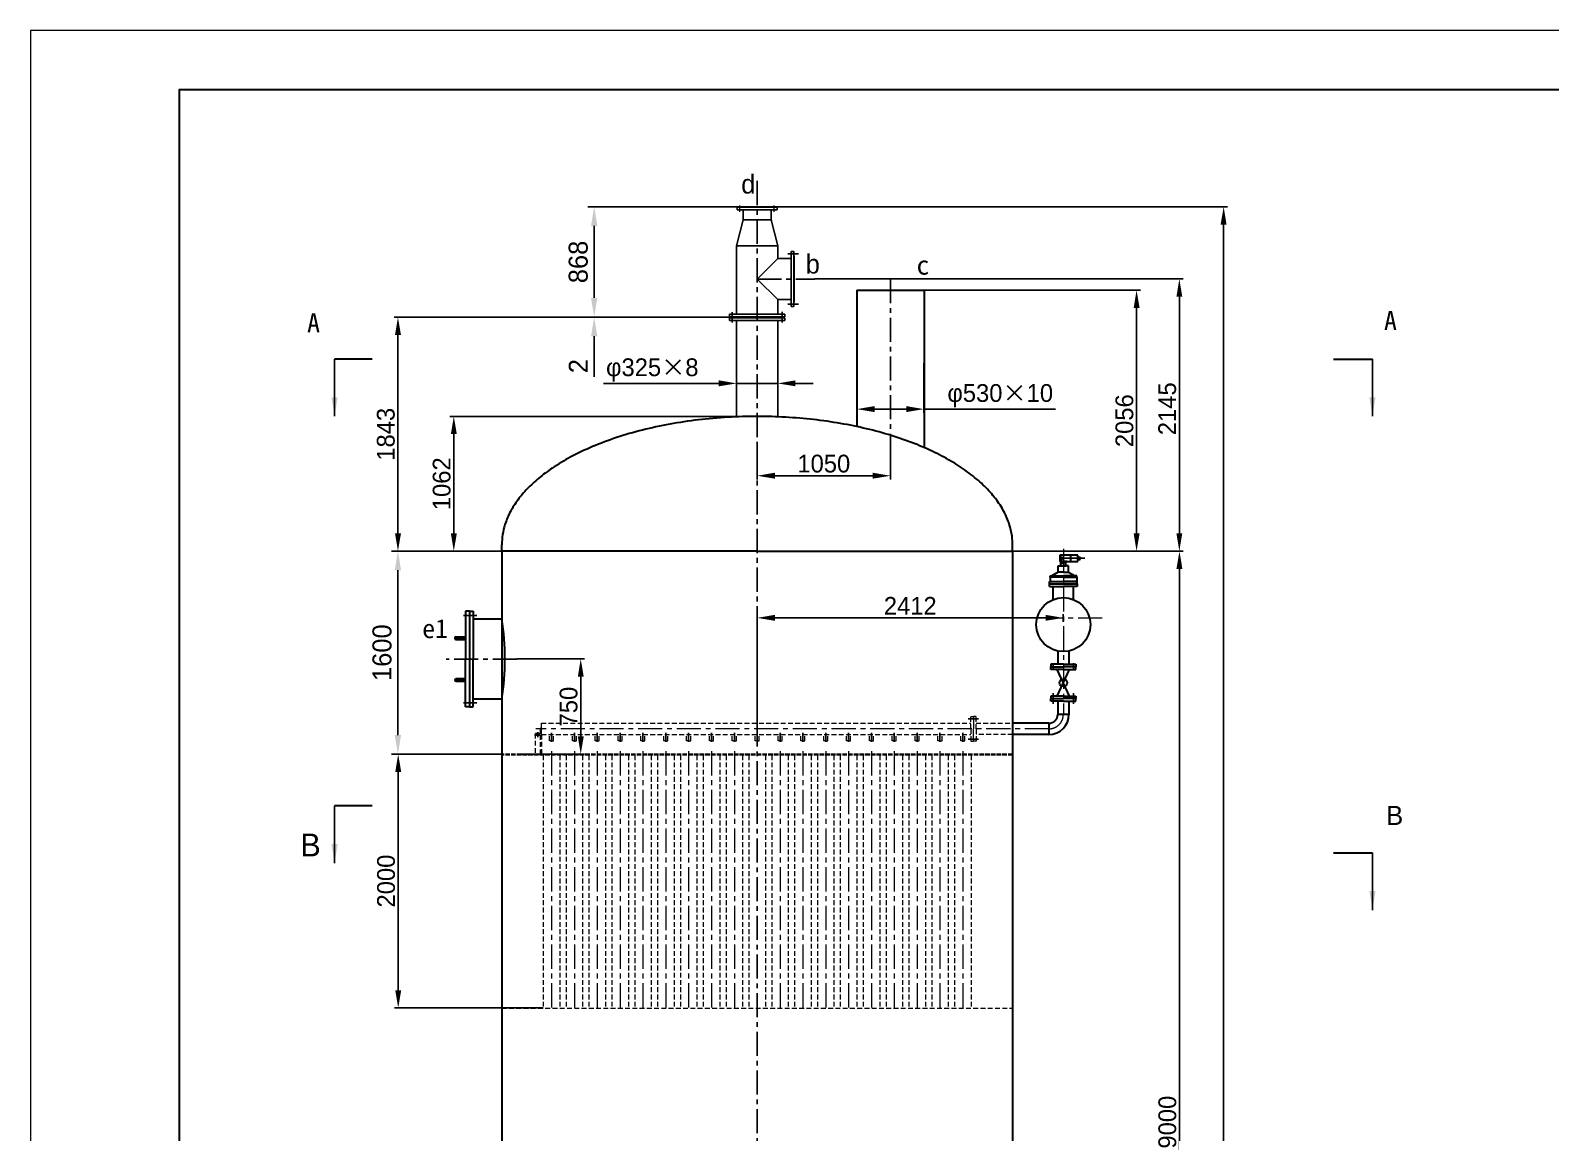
# Model space of a CAD drawing. Header units: millimetres. Extents: x 48549 to 244689, y 99496 to 172785.
# Drawn here: x 216813 to 228789, y 139655 to 148341 of the extents above; entities that cross this region are included whole.
import ezdxf

# ---------------------------------------------------------------- set-up
doc = ezdxf.new("R2010")
doc.units = ezdxf.units.MM
doc.header["$LTSCALE"] = 3
for name, pattern in [('ACAD_ISO02W100', [15, 12, -3]), ('CENTER', [50.8, 31.75, -6.35, 6.35, -6.35]), ('CENTERX2', [101.6, 63.5, -12.7, 12.7, -12.7]), ('DASHED', [19.05, 12.7, -6.35])]:
    doc.linetypes.add(name, pattern=pattern)
doc.layers.add('3中心线层', color=1, linetype='CENTER', plot=False)
doc.layers.add('Layer1', color=1, linetype='CENTERX2')
for name, color, linetype, lineweight in [('Layer2', 6, 'Continuous', 9), ('Layer3', 6, 'Continuous', 18), ('Layer4', 4, 'DASHED', 5), ('中心线', 1, 'CENTERX2', 18), ('图层1', 7, 'Continuous', 30), ('图层2', 1, 'CENTERX2', 15), ('图层3', 6, 'Continuous', 9), ('图层4', 4, 'ACAD_ISO02W100', 9), ('图框_内框线', 5, 'Continuous', 30), ('图框_外框线', 7, 'Continuous', 9)]:
    doc.layers.add(name, color=color, linetype=linetype, lineweight=lineweight)
doc.styles.add('仿宋体', font='ttxt1.shx', dxfattribs={"bigfont": 'hzfs.shx'})
doc.dimstyles.new('ISO-25', dxfattribs={"dimtxt": 150, "dimasz": 150, "dimexe": 50, "dimexo": 0, "dimgap": 50, "dimtad": 1, "dimdec": 1, "dimdsep": 46, "dimtxsty": '仿宋体', "dimcen": 2.5, "dimazin": 0, "dimtfac": 1, "dimtdec": 1, "dimtmove": 0, "dimatfit": 3, "dimfxl": 1, "dimarcsym": 0})

# ---------------------------------------------------------------- blocks, each defined once
blk = doc.blocks.new('*D112')
at = {"layer": 'Defpoints', "color": 0, "ltscale": 3}
for p in [(222553, 146950), (222538, 130960), (226213, 130960)]:
    blk.add_point(p, dxfattribs=at)
at = {"layer": '图层3', "color": 0, "lineweight": -2, "ltscale": 3}
for p, q in [((222553, 146950), (226243, 146950)), ((226213, 146810), (226213, 131100)), ((222538, 130960), (226243, 130960))]:
    blk.add_line(p, q, dxfattribs=at)
at = {"layer": '图层3', "color": 0, "ltscale": 3}
for points in [[(226189, 146810), (226236, 146810), (226213, 146950)], [(226189, 131100), (226236, 131100), (226213, 130960)]]:
    blk.add_solid(points, dxfattribs=at)
at = {"layer": '图层3', "color": 0, "ltscale": 3, "insert": (226118, 138955), "char_height": 140, "attachment_point": 5, "rotation": 90, "style": '仿宋体'}
blk.add_mtext('15990', dxfattribs=at)
blk = doc.blocks.new('*D113')
at = {"layer": 'Defpoints', "color": 0, "ltscale": 3}
for p in [(222990, 146382), (225864, 146382), (224552, 144237)]:
    blk.add_point(p, dxfattribs=at)
at = {"layer": '图层3', "color": 0, "lineweight": -2, "ltscale": 3}
for p, q in [((222990, 146382), (225894, 146382)), ((225864, 144377), (225864, 146242)), ((224552, 144237), (225894, 144237))]:
    blk.add_line(p, q, dxfattribs=at)
at = {"layer": '图层3', "color": 0, "ltscale": 3}
for points in [[(225841, 146242), (225887, 146242), (225864, 146382)], [(225841, 144377), (225887, 144377), (225864, 144237)]]:
    blk.add_solid(points, dxfattribs=at)
at = {"layer": '图层3', "color": 0, "ltscale": 3, "insert": (225769, 145359), "char_height": 140, "attachment_point": 5, "rotation": 90, "style": '仿宋体'}
blk.add_mtext('2145', dxfattribs=at)
blk = doc.blocks.new('*D116')
at = {"layer": 'Defpoints', "color": 0, "ltscale": 3}
for p in [(223323, 145719), (223852, 145719), (223852, 145356)]:
    blk.add_point(p, dxfattribs=at)
at = {"layer": '图层3', "color": 0, "lineweight": -2, "ltscale": 3}
for p, q in [((223323, 145719), (223323, 145326)), ((223852, 145719), (223852, 145326)), ((223463, 145356), (223712, 145356)), ((223852, 145356), (224889, 145356))]:
    blk.add_line(p, q, dxfattribs=at)
at = {"layer": '图层3', "color": 0, "ltscale": 3}
for points in [[(223463, 145380), (223463, 145333), (223323, 145356)], [(223712, 145380), (223712, 145333), (223852, 145356)]]:
    blk.add_solid(points, dxfattribs=at)
at = {"layer": '图层3', "color": 0, "ltscale": 3, "insert": (224453, 145462), "char_height": 140, "attachment_point": 5, "style": '仿宋体'}
blk.add_mtext('φ530{\\fSimSun|b0|i0|c134|p2;×}10', dxfattribs=at)
blk = doc.blocks.new('*D180')
at = {"layer": 'Defpoints', "color": 0, "ltscale": 3}
for p in [(219710, 142637), (220526, 142637), (220853, 140637)]:
    blk.add_point(p, dxfattribs=at)
at = {"layer": '图层3', "color": 0, "lineweight": -2, "ltscale": 3}
for p, q in [((220526, 142637), (219680, 142637)), ((219710, 140777), (219710, 142497)), ((220853, 140637), (219680, 140637))]:
    blk.add_line(p, q, dxfattribs=at)
at = {"layer": '图层3', "color": 0, "ltscale": 3}
for points in [[(219687, 142497), (219734, 142497), (219710, 142637)], [(219687, 140777), (219734, 140777), (219710, 140637)]]:
    blk.add_solid(points, dxfattribs=at)
at = {"layer": '图层3', "color": 0, "ltscale": 3, "insert": (219615, 141637), "char_height": 140, "attachment_point": 5, "rotation": 90, "style": '仿宋体'}
blk.add_mtext('2000', dxfattribs=at)
blk = doc.blocks.new('*D181')
at = {"layer": 'Defpoints', "color": 0, "ltscale": 3}
for p in [(222538, 145064), (223588, 145064), (222538, 144831)]:
    blk.add_point(p, dxfattribs=at)
at = {"layer": '图层3', "color": 0, "lineweight": -2, "ltscale": 3}
for p, q in [((222538, 145064), (222538, 144801)), ((223588, 145064), (223588, 144801)), ((223448, 144831), (222678, 144831))]:
    blk.add_line(p, q, dxfattribs=at)
at = {"layer": '图层3', "color": 0, "ltscale": 3}
for points in [[(222678, 144855), (222678, 144808), (222538, 144831)], [(223448, 144855), (223448, 144808), (223588, 144831)]]:
    blk.add_solid(points, dxfattribs=at)
at = {"layer": '图层3', "color": 0, "ltscale": 3, "insert": (223063, 144926), "char_height": 140, "attachment_point": 5, "style": '仿宋体'}
blk.add_mtext('1050', dxfattribs=at)
blk = doc.blocks.new('*D125')
at = {"layer": 'Defpoints', "color": 0, "ltscale": 3}
for p in [(220645, 143387), (220645, 142637), (221148, 142637)]:
    blk.add_point(p, dxfattribs=at)
at = {"layer": '图层3', "color": 0, "lineweight": -2, "ltscale": 3}
for p, q in [((220645, 143387), (221178, 143387)), ((221148, 143247), (221148, 142777)), ((220645, 142637), (221178, 142637))]:
    blk.add_line(p, q, dxfattribs=at)
at = {"layer": '图层3', "color": 0, "ltscale": 3}
for points in [[(221125, 143247), (221172, 143247), (221148, 143387)], [(221125, 142777), (221172, 142777), (221148, 142637)]]:
    blk.add_solid(points, dxfattribs=at)
at = {"layer": '图层3', "color": 0, "ltscale": 3, "insert": (221053, 143012), "char_height": 140, "attachment_point": 5, "rotation": 90, "style": '仿宋体'}
blk.add_mtext('750', dxfattribs=at)
blk = doc.blocks.new('*D126')
at = {"layer": 'Defpoints', "color": 0, "ltscale": 3}
for p in [(225865, 144237), (224552, 135237), (225865, 135237)]:
    blk.add_point(p, dxfattribs=at)
at = {"layer": '图层3', "color": 0, "lineweight": -2, "ltscale": 3}
for p, q in [((225865, 144237), (225835, 144237)), ((225865, 144097), (225865, 135377)), ((224552, 135237), (225895, 135237))]:
    blk.add_line(p, q, dxfattribs=at)
at = {"layer": '图层3', "color": 0, "ltscale": 3}
for points in [[(225841, 144097), (225888, 144097), (225865, 144237)], [(225841, 135377), (225888, 135377), (225865, 135237)]]:
    blk.add_solid(points, dxfattribs=at)
at = {"layer": '图层3', "color": 0, "ltscale": 3, "insert": (225770, 139737), "char_height": 140, "attachment_point": 5, "rotation": 90, "style": '仿宋体'}
blk.add_mtext('9000', dxfattribs=at)
blk = doc.blocks.new('*D188')
at = {"layer": 'Defpoints', "color": 0, "ltscale": 3}
for p in [(224950, 143711), (224950, 143681), (222538, 142880)]:
    blk.add_point(p, dxfattribs=at)
at = {"layer": '图层3', "color": 0, "lineweight": -2, "ltscale": 3}
for p, q in [((222538, 142880), (222538, 143741)), ((224950, 143681), (224950, 143741)), ((222678, 143711), (224810, 143711))]:
    blk.add_line(p, q, dxfattribs=at)
at = {"layer": '图层3', "color": 0, "ltscale": 3}
for points in [[(222678, 143735), (222678, 143688), (222538, 143711)], [(224810, 143735), (224810, 143688), (224950, 143711)]]:
    blk.add_solid(points, dxfattribs=at)
at = {"layer": '图层3', "color": 0, "ltscale": 3, "insert": (223744, 143806), "char_height": 140, "attachment_point": 5, "style": '仿宋体'}
blk.add_mtext('2412', dxfattribs=at)
blk = doc.blocks.new('*D127')
at = {"layer": 'Defpoints', "color": 0, "ltscale": 3}
for p in [(223588, 146293), (224552, 144237), (225527, 144237)]:
    blk.add_point(p, dxfattribs=at)
at = {"layer": '图层3', "color": 0, "lineweight": -2, "ltscale": 3}
for p, q in [((223588, 146293), (225557, 146293)), ((225527, 146153), (225527, 144377)), ((224552, 144237), (225557, 144237))]:
    blk.add_line(p, q, dxfattribs=at)
at = {"layer": '图层3', "color": 0, "ltscale": 3}
for points in [[(225504, 146153), (225551, 146153), (225527, 146293)], [(225504, 144377), (225551, 144377), (225527, 144237)]]:
    blk.add_solid(points, dxfattribs=at)
at = {"layer": '图层3', "color": 0, "ltscale": 3, "insert": (225432, 145265), "char_height": 140, "attachment_point": 5, "rotation": 90, "style": '仿宋体'}
blk.add_mtext('2056', dxfattribs=at)
blk = doc.blocks.new('*D190')
at = {"layer": 'Defpoints', "color": 0, "ltscale": 3}
for p in [(219708, 146080), (222538, 146080), (222538, 144237)]:
    blk.add_point(p, dxfattribs=at)
at = {"layer": '图层3', "color": 0, "lineweight": -2, "ltscale": 3}
for p, q in [((222538, 146080), (219678, 146080)), ((219708, 144377), (219708, 145940)), ((222538, 144237), (219678, 144237))]:
    blk.add_line(p, q, dxfattribs=at)
at = {"layer": '图层3', "color": 0, "ltscale": 3}
for points in [[(219685, 145940), (219732, 145940), (219708, 146080)], [(219685, 144377), (219732, 144377), (219708, 144237)]]:
    blk.add_solid(points, dxfattribs=at)
at = {"layer": '图层3', "color": 0, "ltscale": 3, "insert": (219613, 145158), "char_height": 140, "attachment_point": 5, "rotation": 90, "style": '仿宋体'}
blk.add_mtext('1843', dxfattribs=at)
blk = doc.blocks.new('*D128')
at = {"layer": 'Defpoints', "color": 0, "ltscale": 3}
for p in [(222538, 145299), (220148, 144237), (220524, 144237)]:
    blk.add_point(p, dxfattribs=at)
at = {"layer": '图层3', "color": 0, "lineweight": -2, "ltscale": 3}
for p, q in [((222538, 145299), (220118, 145299)), ((220148, 145159), (220148, 144377)), ((220524, 144237), (220118, 144237))]:
    blk.add_line(p, q, dxfattribs=at)
at = {"layer": '图层3', "color": 0, "ltscale": 3}
for points in [[(220125, 145159), (220172, 145159), (220148, 145299)], [(220125, 144377), (220172, 144377), (220148, 144237)]]:
    blk.add_solid(points, dxfattribs=at)
at = {"layer": '图层3', "color": 0, "ltscale": 3, "insert": (220053, 144768), "char_height": 140, "attachment_point": 5, "rotation": 90, "style": '仿宋体'}
blk.add_mtext('1062', dxfattribs=at)
blk = doc.blocks.new('*D206')
at = {"layer": 'Defpoints', "color": 0, "ltscale": 3}
for p in [(221254, 146950), (222538, 146950), (222538, 146082)]:
    blk.add_point(p, dxfattribs=at)
at = {"layer": '图层3', "color": 0, "lineweight": -2, "ltscale": 3}
for p, q in [((222538, 146950), (221204, 146950)), ((221254, 146232), (221254, 146800)), ((222538, 146082), (221204, 146082))]:
    blk.add_line(p, q, dxfattribs=at)
at = {"layer": '图层3', "color": 0, "ltscale": 3}
for points in [[(221229, 146800), (221279, 146800), (221254, 146950)], [(221229, 146232), (221279, 146232), (221254, 146082)]]:
    blk.add_solid(points, dxfattribs=at)
at = {"layer": '图层3', "color": 0, "ltscale": 3, "insert": (221129, 146516), "char_height": 150, "attachment_point": 5, "rotation": 90, "style": '仿宋体'}
blk.add_mtext('868', dxfattribs=at)
blk = doc.blocks.new('*D207')
at = {"layer": 'Defpoints', "color": 0, "ltscale": 3}
for p in [(219708, 144237), (220526, 144237), (220526, 142637)]:
    blk.add_point(p, dxfattribs=at)
at = {"layer": '图层3', "color": 0, "lineweight": -2, "ltscale": 3}
for p, q in [((220526, 144237), (219658, 144237)), ((219708, 142787), (219708, 144087)), ((220526, 142637), (219658, 142637))]:
    blk.add_line(p, q, dxfattribs=at)
at = {"layer": '图层3', "color": 0, "ltscale": 3}
for points in [[(219683, 144087), (219733, 144087), (219708, 144237)], [(219683, 142787), (219733, 142787), (219708, 142637)]]:
    blk.add_solid(points, dxfattribs=at)
at = {"layer": '图层3', "color": 0, "ltscale": 3, "insert": (219583, 143437), "char_height": 150, "attachment_point": 5, "rotation": 90, "style": '仿宋体'}
blk.add_mtext('1600', dxfattribs=at)
blk = doc.blocks.new('*D142')
at = {"layer": 'Defpoints', "color": 0, "ltscale": 3}
for p in [(221254, 146082), (221254, 146080), (221828, 146080)]:
    blk.add_point(p, dxfattribs=at)
at = {"layer": '图层3', "color": 0, "lineweight": -2, "ltscale": 3}
for p, q in [((221254, 146232), (221254, 146382)), ((221254, 146082), (221204, 146082)), ((221828, 146080), (221204, 146080)), ((221254, 146082), (221254, 146080)), ((221254, 145930), (221254, 145611))]:
    blk.add_line(p, q, dxfattribs=at)
at = {"layer": '图层3', "color": 0, "ltscale": 3}
for points in [[(221229, 146232), (221279, 146232), (221254, 146082)], [(221229, 145930), (221279, 145930), (221254, 146080)]]:
    blk.add_solid(points, dxfattribs=at)
at = {"layer": '图层3', "color": 0, "ltscale": 3, "insert": (221129, 145695), "char_height": 150, "attachment_point": 5, "rotation": 90, "style": '仿宋体'}
blk.add_mtext('2', dxfattribs=at)
blk = doc.blocks.new('*D143')
at = {"layer": 'Defpoints', "color": 0, "ltscale": 3}
for p in [(222376, 145942), (222700, 145942), (222700, 145559)]:
    blk.add_point(p, dxfattribs=at)
at = {"layer": '图层3', "color": 0, "lineweight": -2, "ltscale": 3}
for p, q in [((222376, 145942), (222376, 145529)), ((222700, 145942), (222700, 145529)), ((222236, 145559), (221327, 145559)), ((222700, 145559), (222376, 145559)), ((222840, 145559), (222980, 145559))]:
    blk.add_line(p, q, dxfattribs=at)
at = {"layer": '图层3', "color": 0, "ltscale": 3}
for points in [[(222236, 145583), (222236, 145536), (222376, 145559)], [(222840, 145583), (222840, 145536), (222700, 145559)]]:
    blk.add_solid(points, dxfattribs=at)
at = {"layer": '图层3', "color": 0, "ltscale": 3, "insert": (221712, 145665), "char_height": 140, "attachment_point": 5, "style": '仿宋体'}
blk.add_mtext('φ325{\\fSimSun|b0|i0|c134|p2;×}8', dxfattribs=at)

msp = doc.modelspace()

# ---------------------------------------------------------------- linework, layer by layer
for p, q in [((222410.669, 146949.526), (222665.669, 146949.526)), ((222410.669, 146946.626), (222410.669, 146949.526)), ((222665.669, 146946.626), (222665.669, 146949.526)), ((222375.669, 146644.054), (222428.669, 146847.054)), ((222380.669, 146927.626), (222380.669, 146946.626)), ((222410.669, 146946.626), (222380.669, 146946.626)), ((222380.669, 146927.626), (222695.669, 146927.626)), ((222695.669, 146946.626), (222410.669, 146946.626)), ((222428.669, 146927.626), (222428.669, 146847.054)), ((222428.669, 146847.054), (222647.669, 146847.054)), ((222647.669, 146927.626), (222647.669, 146847.054)), ((222700.669, 146644.054), (222647.669, 146847.054)), ((222695.669, 146927.626), (222695.669, 146946.626)), ((222375.669, 146644.054), (222375.669, 146105.546)), ((222700.669, 146644.054), (222375.669, 146644.054)), ((222700.669, 146544.054), (222700.669, 146644.054)), ((222805.573, 146599.054), (222826.573, 146599.054)), ((222805.573, 146599.054), (222805.573, 146381.554)), ((222826.573, 146599.054), (222826.573, 146381.554)), ((222538.169, 146381.554), (222700.669, 146544.054)), ((222700.669, 146544.054), (222805.573, 146544.054)), ((222826.573, 146564.054), (222829.573, 146564.054)), ((222829.573, 146564.054), (222829.573, 146381.554)), ((222538.169, 146381.554), (222700.669, 146219.054)), ((222805.573, 146164.054), (222805.573, 146381.554)), ((222826.573, 146164.054), (222826.573, 146381.554)), ((222829.573, 146199.054), (222829.573, 146381.554)), ((222375.669, 146105.546), (222375.669, 146129.546)), ((222700.669, 146219.054), (222805.573, 146219.054)), ((222700.669, 146219.054), (222700.669, 146105.546)), ((222700.669, 146105.546), (222700.669, 146129.546)), ((222805.573, 146164.054), (222826.573, 146164.054)), ((222826.573, 146199.054), (222829.573, 146199.054)), ((222320.669, 146105.546), (222320.669, 146084.546)), ((222320.669, 146105.546), (222538.169, 146105.546)), ((222320.669, 146084.546), (222538.169, 146084.546)), ((222320.669, 146055.546), (222320.669, 146076.546)), ((222320.669, 146076.546), (222538.169, 146076.546)), ((222320.669, 146055.546), (222538.169, 146055.546)), ((222355.669, 146084.546), (222355.669, 146081.546)), ((222355.669, 146079.546), (222355.669, 146081.546)), ((222355.669, 146081.546), (222720.669, 146081.546)), ((222355.669, 146076.546), (222355.669, 146079.546)), ((222355.669, 146079.546), (222538.169, 146079.546)), ((222375.669, 145295.235), (222375.669, 146055.546)), ((222755.669, 146105.546), (222538.169, 146105.546)), ((222755.669, 146084.546), (222538.169, 146084.546)), ((222720.669, 146079.546), (222538.169, 146079.546)), ((222755.669, 146076.546), (222538.169, 146076.546)), ((222755.669, 146055.546), (222538.169, 146055.546)), ((222700.669, 145295.235), (222700.669, 146055.546)), ((222720.669, 146084.546), (222720.669, 146081.546)), ((222720.669, 146081.546), (222720.669, 146079.546)), ((222720.669, 146076.546), (222720.669, 146079.546)), ((222755.669, 146105.546), (222755.669, 146084.546)), ((222755.669, 146055.546), (222755.669, 146076.546))]:
    msp.add_line(p, q)
at = {"layer": '3中心线层'}
for p, q in [((222779.93, 146579.054), (222863.03, 146579.054)), ((222340.669, 146037.796), (222340.669, 146120.896)), ((222735.669, 146037.796), (222735.669, 146121.825)), ((222779.93, 146184.054), (222863.959, 146184.054))]:
    msp.add_line(p, q, dxfattribs=at)
at = {"layer": 'Layer1'}
for p, q in [((222538.169, 147155.001), (222538.169, 130941.878)), ((222538.169, 146381.554), (222990.272, 146381.554)), ((223588.194, 146381.554), (223588.194, 145064.226)), ((225120.566, 144181.27), (224903.885, 144181.27)), ((220223.259, 143731.009), (220330.198, 143731.009)), ((220241.763, 143550.878), (220156.423, 143550.878)), ((220241.763, 143550.878), (220166.763, 143550.878)), ((220645.251, 143386.531), (220088.211, 143386.531)), ((224870.17, 143354.413), (224870.17, 143299.211)), ((225030.17, 143354.413), (225030.17, 143299.212)), ((220241.763, 143222.185), (220156.423, 143222.185)), ((220241.763, 143222.185), (220166.763, 143222.185)), ((224870.17, 143117.856), (224870.17, 143034.33)), ((225030.17, 143117.857), (225030.17, 143034.331)), ((220223.259, 143042.054), (220330.198, 143042.054)), ((224282.291, 142915.906), (224199.925, 142915.906)), ((220809.2, 142809.591), (220809.2, 142771.94)), ((220918.169, 142803.888), (220918.169, 142733.771)), ((221098.169, 142803.888), (221098.169, 142733.771)), ((221278.169, 142803.888), (221278.169, 142733.771)), ((221458.169, 142803.888), (221458.169, 142733.771)), ((221638.169, 142803.888), (221638.169, 142733.771)), ((221818.169, 142803.888), (221818.169, 142733.771)), ((221998.169, 142803.888), (221998.169, 142733.771)), ((222178.169, 142803.888), (222178.169, 142733.771)), ((222358.169, 142803.888), (222358.169, 142733.771)), ((222538.169, 142803.888), (222538.169, 142733.771)), ((222718.169, 142803.888), (222718.169, 142733.771)), ((222898.169, 142803.888), (222898.169, 142733.771)), ((223078.169, 142803.888), (223078.169, 142733.771)), ((223258.169, 142803.888), (223258.169, 142733.771)), ((223438.169, 142803.888), (223438.169, 142733.771)), ((223618.169, 142803.888), (223618.169, 142733.771)), ((223798.169, 142803.888), (223798.169, 142733.771)), ((223978.169, 142803.888), (223978.169, 142733.771)), ((224158.169, 142803.888), (224158.169, 142733.771)), ((224282.291, 142755.906), (224199.925, 142755.906))]:
    msp.add_line(p, q, dxfattribs=at)
at = {"layer": 'Layer2'}
for p in [(224242.169, 142933.406), (224242.169, 142933.406), (224242.169, 142738.406), (224242.169, 142738.406)]:
    msp.add_line(p, (224242.169, 142835.906), dxfattribs=at)
at = {"layer": 'Layer4'}
for p, q in [((220838.169, 142880.406), (224222.169, 142880.406)), ((220838.169, 142791.406), (220838.169, 142880.406)), ((224222.169, 142835.906), (224222.169, 142933.406)), ((224222.169, 142933.406), (224242.169, 142933.406)), ((224242.169, 142933.406), (224242.169, 142835.906)), ((224242.169, 142933.406), (224242.169, 142835.906)), ((224262.169, 142933.406), (224242.169, 142933.406)), ((224262.169, 142835.906), (224262.169, 142933.406)), ((224262.169, 142881.033), (224552.169, 142881.033)), ((220830.232, 142799.343), (220788.169, 142799.343)), ((220788.169, 142799.343), (220788.169, 142791.406)), ((220788.169, 142799.343), (220788.169, 142636.531)), ((220788.169, 142791.406), (220838.169, 142791.406)), ((220788.169, 142783.47), (220788.169, 142791.406)), ((220830.232, 142783.47), (220788.169, 142783.47)), ((220838.169, 142841.406), (220830.232, 142841.406)), ((220830.232, 142841.406), (220830.232, 142799.343)), ((220830.232, 142636.531), (220830.232, 142833.47)), ((220838.169, 142811.427), (220838.169, 142856.427)), ((220838.169, 142791.406), (224222.169, 142791.406)), ((220838.169, 142791.406), (220838.169, 142636.531)), ((220902.169, 142741.406), (220902.169, 142791.406)), ((220934.169, 142741.406), (220934.169, 142791.406)), ((221082.169, 142741.406), (221082.169, 142791.406)), ((221114.169, 142741.406), (221114.169, 142791.406)), ((221262.169, 142741.406), (221262.169, 142791.406)), ((221294.169, 142741.406), (221294.169, 142791.406)), ((221442.169, 142741.406), (221442.169, 142791.406)), ((221474.169, 142741.406), (221474.169, 142791.406)), ((221622.169, 142741.406), (221622.169, 142791.406)), ((221654.169, 142741.406), (221654.169, 142791.406)), ((221802.169, 142741.406), (221802.169, 142791.406)), ((221834.169, 142741.406), (221834.169, 142791.406)), ((221982.169, 142741.406), (221982.169, 142791.406)), ((222014.169, 142741.406), (222014.169, 142791.406)), ((222162.169, 142741.406), (222162.169, 142791.406)), ((222194.169, 142741.406), (222194.169, 142791.406)), ((222342.169, 142741.406), (222342.169, 142791.406)), ((222374.169, 142741.406), (222374.169, 142791.406)), ((222522.169, 142741.406), (222522.169, 142791.406)), ((222554.169, 142741.406), (222554.169, 142791.406)), ((222702.169, 142741.406), (222702.169, 142791.406)), ((222734.169, 142741.406), (222734.169, 142791.406)), ((222882.169, 142741.406), (222882.169, 142791.406)), ((222914.169, 142741.406), (222914.169, 142791.406)), ((223062.169, 142741.406), (223062.169, 142791.406)), ((223094.169, 142741.406), (223094.169, 142791.406)), ((223242.169, 142741.406), (223242.169, 142791.406)), ((223274.169, 142741.406), (223274.169, 142791.406)), ((223422.169, 142741.406), (223422.169, 142791.406)), ((223454.169, 142741.406), (223454.169, 142791.406)), ((223602.169, 142741.406), (223602.169, 142791.406)), ((223634.169, 142741.406), (223634.169, 142791.406)), ((223782.169, 142741.406), (223782.169, 142791.406)), ((223814.169, 142741.406), (223814.169, 142791.406)), ((223962.169, 142741.406), (223962.169, 142791.406)), ((223994.169, 142741.406), (223994.169, 142791.406)), ((224142.169, 142741.406), (224142.169, 142791.406)), ((224174.169, 142741.406), (224174.169, 142791.406)), ((224222.169, 142835.906), (224222.169, 142738.406)), ((224242.169, 142738.406), (224242.169, 142835.906)), ((224242.169, 142738.406), (224242.169, 142835.906)), ((224262.169, 142835.906), (224262.169, 142738.406)), ((224552.169, 142792.031), (224262.169, 142792.031)), ((220918.169, 142741.406), (220902.169, 142741.406)), ((220918.169, 142741.406), (220934.169, 142741.406)), ((221098.169, 142741.406), (221082.169, 142741.406)), ((221098.169, 142741.406), (221114.169, 142741.406)), ((221278.169, 142741.406), (221262.169, 142741.406)), ((221278.169, 142741.406), (221294.169, 142741.406)), ((221458.169, 142741.406), (221442.169, 142741.406)), ((221458.169, 142741.406), (221474.169, 142741.406)), ((221638.169, 142741.406), (221622.169, 142741.406)), ((221638.169, 142741.406), (221654.169, 142741.406)), ((221818.169, 142741.406), (221802.169, 142741.406)), ((221818.169, 142741.406), (221834.169, 142741.406)), ((221998.169, 142741.406), (221982.169, 142741.406)), ((221998.169, 142741.406), (222014.169, 142741.406)), ((222178.169, 142741.406), (222162.169, 142741.406)), ((222178.169, 142741.406), (222194.169, 142741.406)), ((222358.169, 142741.406), (222342.169, 142741.406)), ((222358.169, 142741.406), (222374.169, 142741.406)), ((222538.169, 142741.406), (222522.169, 142741.406)), ((222538.169, 142741.406), (222554.169, 142741.406)), ((222718.169, 142741.406), (222702.169, 142741.406)), ((222718.169, 142741.406), (222734.169, 142741.406)), ((222898.169, 142741.406), (222882.169, 142741.406)), ((222898.169, 142741.406), (222914.169, 142741.406)), ((223078.169, 142741.406), (223062.169, 142741.406)), ((223078.169, 142741.406), (223094.169, 142741.406)), ((223258.169, 142741.406), (223242.169, 142741.406)), ((223258.169, 142741.406), (223274.169, 142741.406)), ((223438.169, 142741.406), (223422.169, 142741.406)), ((223438.169, 142741.406), (223454.169, 142741.406)), ((223618.169, 142741.406), (223602.169, 142741.406)), ((223618.169, 142741.406), (223634.169, 142741.406)), ((223798.169, 142741.406), (223782.169, 142741.406)), ((223798.169, 142741.406), (223814.169, 142741.406)), ((223978.169, 142741.406), (223962.169, 142741.406)), ((223978.169, 142741.406), (223994.169, 142741.406)), ((224158.169, 142741.406), (224142.169, 142741.406)), ((224158.169, 142741.406), (224174.169, 142741.406)), ((224222.169, 142738.406), (224242.169, 142738.406)), ((224262.169, 142738.406), (224242.169, 142738.406)), ((220853.169, 142628.531), (220853.169, 140636.531)), ((220983.169, 142628.531), (220983.169, 140636.531)), ((221033.169, 142628.531), (221033.169, 140636.531)), ((221163.169, 142628.531), (221163.169, 140636.531)), ((221213.169, 142628.531), (221213.169, 140636.531)), ((221343.169, 142628.531), (221343.169, 140636.531)), ((221393.169, 142628.531), (221393.169, 140636.531)), ((221523.169, 142628.531), (221523.169, 140636.531)), ((221573.169, 142628.531), (221573.169, 140636.531)), ((221703.169, 142628.531), (221703.169, 140636.531)), ((221753.169, 142628.531), (221753.169, 140636.531)), ((221883.169, 142628.531), (221883.169, 140636.531)), ((221933.169, 142628.531), (221933.169, 140636.531)), ((222063.169, 142628.531), (222063.169, 140636.531)), ((222113.169, 142628.531), (222113.169, 140636.531)), ((222243.169, 142628.531), (222243.169, 140636.531)), ((222293.169, 142628.531), (222293.169, 140636.531)), ((222423.169, 142628.531), (222423.169, 140636.531)), ((222473.169, 142628.531), (222473.169, 140636.531)), ((222603.169, 142628.531), (222603.169, 140636.531)), ((222653.169, 142628.531), (222653.169, 140636.531)), ((222783.169, 142628.531), (222783.169, 140636.531)), ((222833.169, 142628.531), (222833.169, 140636.531)), ((222963.169, 142628.531), (222963.169, 140636.531)), ((223013.169, 142628.531), (223013.169, 140636.531)), ((223143.169, 142628.531), (223143.169, 140636.531)), ((223193.169, 142628.531), (223193.169, 140636.531)), ((223323.169, 142628.531), (223323.169, 140636.531)), ((223373.169, 142628.531), (223373.169, 140636.531)), ((223503.169, 142628.531), (223503.169, 140636.531)), ((223553.169, 142628.531), (223553.169, 140636.531)), ((223683.169, 142628.531), (223683.169, 140636.531)), ((223733.169, 142628.531), (223733.169, 140636.531)), ((223863.169, 142628.531), (223863.169, 140636.531)), ((223913.169, 142628.531), (223913.169, 140636.531)), ((224043.169, 142628.531), (224043.169, 140636.531)), ((224093.169, 142628.531), (224093.169, 140636.531)), ((224223.169, 142628.531), (224223.169, 140636.531)), ((220526.169, 140636.531), (224550.169, 140636.531))]:
    msp.add_line(p, q, dxfattribs=at)
at = {"layer": '中心线'}
for p, q in [((222397.909, 146960.877), (222397.909, 146911.396)), ((222669.832, 146960.877), (222669.832, 146911.396))]:
    msp.add_line(p, q, dxfattribs=at)
at = {"layer": '图层1'}
for p, q in [((223323.694, 146292.531), (223323.694, 145218.441)), ((223323.694, 146292.531), (223852.694, 146292.531)), ((223852.694, 146292.531), (223852.694, 145053.277)), ((219504.521, 145749.889), (219208.79, 145749.889)), ((227077.975, 145749.889), (227385.383, 145749.889)), ((222538.169, 144236.531), (220524.169, 144236.531)), ((220526.169, 144236.531), (220526.169, 144286.531)), ((220526.169, 144236.531), (220526.169, 137028.44)), ((220526.169, 144236.531), (220526.169, 143252.156)), ((222538.169, 144236.531), (224550.169, 144236.531)), ((224550.169, 144236.531), (224550.169, 144286.531)), ((224550.169, 144236.531), (224550.169, 141578.844)), ((224923.376, 144206.424), (224923.376, 144156.116)), ((225064.927, 144206.424), (224923.376, 144206.424)), ((224924.927, 144156.116), (224924.927, 144206.424)), ((225005.691, 144206.424), (225005.691, 144156.116)), ((225064.927, 144156.116), (225064.927, 144206.424)), ((224910.168, 144121.825), (224950.168, 144121.825)), ((224910.168, 144071.825), (224910.168, 144121.825)), ((224923.376, 144156.116), (224940.168, 144156.116)), ((224924.927, 144190.45), (224943.884, 144190.45)), ((224924.927, 144172.09), (224943.884, 144172.09)), ((224930.168, 144144.236), (224950.168, 144144.236)), ((224930.168, 144121.825), (224930.168, 144144.236)), ((224950.168, 144121.825), (224930.168, 144121.825)), ((224940.168, 144156.116), (224950.168, 144156.116)), ((224940.168, 144144.236), (224940.168, 144156.116)), ((224940.168, 144144.236), (224950.168, 144144.236)), ((224940.168, 144144.236), (224940.168, 144144.236)), ((224943.884, 144190.45), (224943.884, 144181.27)), ((224943.884, 144172.09), (224943.884, 144181.27)), ((224960.168, 144156.116), (224950.168, 144156.116)), ((224950.168, 144156.116), (225064.927, 144156.116)), ((224970.168, 144144.236), (224950.168, 144144.236)), ((224960.168, 144144.236), (224950.168, 144144.236)), ((224990.168, 144121.825), (224950.168, 144121.825)), ((224950.168, 144121.825), (224970.168, 144121.825)), ((224960.168, 144144.236), (224960.168, 144156.116)), ((224976.961, 144156.116), (224960.168, 144156.116)), ((224960.168, 144144.236), (224960.168, 144144.236)), ((224970.168, 144121.825), (224970.168, 144144.236)), ((224990.168, 144071.825), (224990.168, 144121.825)), ((225064.927, 144190.45), (225083.884, 144190.45)), ((225064.927, 144172.09), (225083.884, 144172.09)), ((225083.884, 144190.45), (225083.884, 144181.27)), ((225083.884, 144172.09), (225083.884, 144181.27)), ((224840.169, 143997.233), (224950.169, 143997.233)), ((224840.169, 143958.233), (224840.169, 143997.233)), ((224840.169, 143978.233), (224950.169, 143978.233)), ((224840.169, 143958.233), (224950.169, 143958.233)), ((224845.169, 144041.825), (224950.169, 144041.825)), ((224845.169, 144031.825), (224845.169, 144041.825)), ((224950.169, 144031.825), (224845.169, 144031.825)), ((224845.169, 144031.825), (224845.169, 143997.233)), ((224845.169, 143978.233), (225055.169, 143978.233)), ((224910.168, 144071.825), (224858.207, 144041.825)), ((224870.669, 143855.841), (224870.669, 143958.233)), ((224950.168, 144071.825), (224910.168, 144071.825)), ((224950.168, 144071.825), (224990.168, 144071.825)), ((225055.169, 144041.825), (224950.169, 144041.825)), ((224950.169, 144031.825), (225055.169, 144031.825)), ((225060.169, 143997.233), (224950.169, 143997.233)), ((225060.169, 143978.233), (224950.169, 143978.233)), ((225060.169, 143958.233), (224950.169, 143958.233)), ((224990.168, 144071.825), (225042.13, 144041.825)), ((225029.669, 143855.841), (225029.669, 143958.233)), ((225055.169, 144031.825), (225055.169, 144041.825)), ((225055.169, 144031.825), (225055.169, 143997.233)), ((225060.169, 143978.233), (225060.169, 143997.233)), ((225060.169, 143978.233), (225060.169, 143958.233)), ((220271.169, 143764.031), (220241.169, 143764.031)), ((220241.169, 143764.031), (220241.169, 143386.531)), ((220271.169, 143764.031), (220301.169, 143764.031)), ((220271.169, 143764.031), (220271.169, 143386.531)), ((220271.169, 143764.031), (220271.169, 143386.531)), ((220301.169, 143764.031), (220301.169, 143386.531)), ((220526.169, 143701.531), (220301.169, 143701.531)), ((220166.763, 143560.878), (220241.169, 143560.878)), ((220166.763, 143540.878), (220241.169, 143540.878)), ((224550.169, 143578.844), (224550.169, 136351.844)), ((220241.169, 143009.031), (220241.169, 143386.531)), ((220271.169, 143386.531), (220271.169, 143009.031)), ((220271.169, 143386.531), (220271.169, 143009.031)), ((220301.169, 143009.031), (220301.169, 143386.531)), ((224905.67, 143449.933), (224905.67, 143345.233)), ((224994.67, 143449.934), (224994.67, 143345.233)), ((224950.17, 143345.233), (224852.67, 143345.233)), ((224852.67, 143345.233), (224852.67, 143325.233)), ((224852.67, 143325.233), (224950.17, 143325.233)), ((224852.67, 143325.233), (224950.17, 143325.233)), ((224852.67, 143305.233), (224852.67, 143325.233)), ((224950.17, 143305.233), (224852.67, 143305.233)), ((224998.92, 143095.233), (224901.42, 143305.233)), ((224901.42, 143095.233), (224998.92, 143305.233)), ((224950.17, 143345.233), (225047.67, 143345.233)), ((225047.67, 143325.233), (224950.17, 143325.233)), ((225047.67, 143325.233), (224950.17, 143325.233)), ((224950.17, 143305.233), (225047.67, 143305.233)), ((225047.67, 143345.233), (225047.67, 143325.233)), ((225047.67, 143305.233), (225047.67, 143325.233)), ((220166.763, 143232.185), (220241.169, 143232.185)), ((220166.763, 143212.185), (220241.169, 143212.185)), ((220271.169, 143009.031), (220241.169, 143009.031)), ((220271.169, 143009.031), (220301.169, 143009.031)), ((220526.169, 143071.531), (220301.169, 143071.531)), ((224950.17, 143095.233), (224852.67, 143095.233)), ((224852.67, 143095.233), (224852.67, 143075.233)), ((224852.67, 143055.233), (224852.67, 143075.233)), ((224852.67, 143075.233), (224950.17, 143075.233)), ((224852.67, 143075.233), (224950.17, 143075.233)), ((224852.67, 143075.233), (224950.17, 143075.233)), ((224852.67, 143075.233), (224950.17, 143075.233)), ((224852.67, 143075.233), (224950.17, 143075.233)), ((224950.17, 143055.233), (224852.67, 143055.233)), ((224905.67, 143055.233), (224905.67, 142950.533)), ((224950.17, 143095.233), (225047.67, 143095.233)), ((225047.67, 143075.233), (224950.17, 143075.233)), ((225047.67, 143075.233), (224950.17, 143075.233)), ((225047.67, 143075.233), (224950.17, 143075.233)), ((225047.67, 143075.233), (224950.17, 143075.233)), ((225047.67, 143075.233), (224950.17, 143075.233)), ((224950.17, 143055.233), (225047.67, 143055.233)), ((224994.67, 143055.233), (224994.67, 142950.533)), ((225047.67, 143095.233), (225047.67, 143075.233)), ((225047.67, 143055.233), (225047.67, 143075.233)), ((224836.171, 142881.033), (224550.169, 142881.033)), ((224836.171, 142881.033), (224836.171, 142792.033)), ((224994.67, 142950.533), (224905.67, 142950.533)), ((224836.171, 142792.033), (224550.169, 142792.033)), ((219504.521, 142229.384), (219208.79, 142229.384)), ((227077.975, 141859.237), (227385.383, 141859.237))]:
    msp.add_line(p, q, dxfattribs=at)
for centre, radius in [((224950.169, 143658.233), 213), ((224950.17, 143200.233), 30)]:
    msp.add_circle(centre, radius, dxfattribs=at)
for centre, radius, start, end in [((218550.231, 143386.844), 2000.938, 350.9334033, 9.0665967), ((220166.763, 143550.878), 10, 90, 270), ((220166.763, 143222.185), 10, 90, 270), ((224836.17, 142950.533), 69.5, 270.0000999, 0.0000999), ((224836.17, 142950.533), 158.5, 270.0000999, 0.0000999)]:
    msp.add_arc(centre, radius, start, end, dxfattribs=at)
msp.add_open_spline([(224550.169, 144286.531), (224550.169, 144309.215), (224548.66, 144331.898), (224541.43, 144386.215), (224534.26, 144417.791), (224513.315, 144482.868), (224499.063, 144516.323), (224463.122, 144583.865), (224441.103, 144617.902), (224390.12, 144684.518), (224361.158, 144717.097), (224296.634, 144780.467), (224261.074, 144811.258), (224183.757, 144870.737), (224142.001, 144899.426), (224052.758, 144954.407), (224005.269, 144980.699), (223905.083, 145030.611), (223852.385, 145054.232), (223739.787, 145099.588), (223679.665, 145121.183), (223555.07, 145160.92), (223490.598, 145179.062), (223358.077, 145211.679), (223290.03, 145226.154), (223151.182, 145251.267), (223080.381, 145261.903), (222936.881, 145279.213), (222864.182, 145285.885), (222717.762, 145295.185), (222644.042, 145297.813), (222491.887, 145299.03), (222413.444, 145297.358), (222257.48, 145289.437), (222179.959, 145283.189), (222026.898, 145266.201), (221951.358, 145255.46), (221803.285, 145229.632), (221730.753, 145214.544), (221589.684, 145180.22), (221521.148, 145160.986), (221389.002, 145118.626), (221325.394, 145095.501), (221203.966, 145045.665), (221146.147, 145018.955), (221037.086, 144962.295), (220985.843, 144932.347), (220899.819, 144875.655), (220863.769, 144849.408), (220796.725, 144795.274), (220765.731, 144767.387), (220709.086, 144710.2), (220683.434, 144680.9), (220637.718, 144621.129), (220617.655, 144590.657), (220583.328, 144528.802), (220569.064, 144497.417), (220548.521, 144439.684), (220541.27, 144413.436), (220530.861, 144360.699), (220527.702, 144334.209), (220526.314, 144300.64), (220526.169, 144293.586), (220526.169, 144286.531)], degree=3, knots=[3.141592654, 3.141592654, 3.141592654, 3.141592654, 3.208047073, 3.208047073, 3.301151134, 3.301151134, 3.40162517, 3.40162517, 3.507059535, 3.507059535, 3.612493899, 3.612493899, 3.717928264, 3.717928264, 3.823362628, 3.823362628, 3.928796993, 3.928796993, 4.034231357, 4.034231357, 4.14459141, 4.14459141, 4.254951464, 4.254951464, 4.365311517, 4.365311517, 4.475671571, 4.475671571, 4.586031624, 4.586031624, 4.696391677, 4.696391677, 4.813610882, 4.813610882, 4.930830086, 4.930830086, 5.04804929, 5.04804929, 5.165268494, 5.165268494, 5.282487698, 5.282487698, 5.399706902, 5.399706902, 5.516926106, 5.516926106, 5.63414531, 5.63414531, 5.728738298, 5.728738298, 5.823331286, 5.823331286, 5.917924274, 5.917924274, 6.012517262, 6.012517262, 6.10711025, 6.10711025, 6.184814204, 6.184814204, 6.262518157, 6.262518157, 6.283185307, 6.283185307, 6.283185307, 6.283185307], dxfattribs=at)
at = {"layer": '图层2'}
for p, q in [((224950.168, 144256.092), (224950.17, 142950.533)), ((225256.092, 143708.234), (224644.246, 143708.233)), ((224838.171, 142836.531), (220795.444, 142836.531)), ((220918.169, 142660.59), (220918.169, 140636.531)), ((221098.169, 142660.59), (221098.169, 140636.531)), ((221278.169, 142660.59), (221278.169, 140636.531)), ((221458.169, 142660.59), (221458.169, 140636.531)), ((221638.169, 142660.59), (221638.169, 140636.531)), ((221818.169, 142660.59), (221818.169, 140636.531)), ((221998.169, 142660.59), (221998.169, 140636.531)), ((222178.169, 142660.59), (222178.169, 140636.531)), ((222358.169, 142660.59), (222358.169, 140636.531)), ((222718.169, 142660.59), (222718.169, 140636.531)), ((222898.169, 142660.59), (222898.169, 140636.531)), ((223078.169, 142660.59), (223078.169, 140636.531)), ((223258.169, 142660.59), (223258.169, 140636.531)), ((223438.169, 142660.59), (223438.169, 140636.531)), ((223618.169, 142660.59), (223618.169, 140636.531)), ((223798.169, 142660.59), (223798.169, 140636.531)), ((223978.169, 142660.59), (223978.169, 140636.531)), ((224158.169, 142660.59), (224158.169, 140636.531))]:
    msp.add_line(p, q, dxfattribs=at)
msp.add_arc((224836.17, 142950.533), 114, 270.0000999, 0.0000999, dxfattribs=at)
at = {"layer": '图层4'}
for p, q in [((224550.169, 142636.531), (220524.169, 142636.531)), ((224550.169, 142628.531), (220526.169, 142628.531))]:
    msp.add_line(p, q, dxfattribs=at)
at = {"layer": '图框_内框线'}
msp.add_lwpolyline([(217985.775, 129099.539), (244219.645, 129099.539), (244219.645, 147871.539), (217985.775, 147871.539)], close=True, dxfattribs=at)
at = {"layer": '图框_外框线'}
msp.add_lwpolyline([(216812.525, 128630.239), (244688.945, 128630.239), (244688.945, 148340.839), (216812.525, 148340.839)], close=True, dxfattribs=at)

# ---------------------------------------------------------------- texts
at = {"layer": 'Layer3', "width": 1925.63, "attachment_point": 1, "style": '仿宋体'}
for s, insert, char_height in [('{\\f仿宋_GB2312|b0|i0|c134|p49;A}', (218992.238, 146110.827), 150), ('{\\f仿宋_GB2312|b0|i0|c134|p49;A}', (227476.154, 146128.475), 150), ('{\\f仿宋_GB2312|b0|i0|c134|p49;e1}', (219898.786, 143701.633), 150), ('B', (227493.776, 142229.352), 150), ('B', (218939.161, 142011.261), 180)]:
    msp.add_mtext(s, dxfattribs=dict(at, insert=insert, char_height=char_height))
at = {"layer": '图层3', "char_height": 150, "width": 1925.63, "attachment_point": 1, "style": '仿宋体'}
for s, insert in [('d', (222412.479, 147205.001)), ('b', (222920.235, 146574.899)), ('{\\f仿宋_GB2312|b0|i0|c134|p49;c}', (223792.983, 146565.81))]:
    msp.add_mtext(s, dxfattribs=dict(at, insert=insert))

# ---------------------------------------------------------------- dimensions: what is measured, and where the dimension line sits
at = {"layer": '图层3', "ltscale": 3}
for base, p1, p2, picture, middle in [((221254.087, 146949.526), (222538.169, 146081.546), (222538.142, 146949.526), '*D206', (221129.087, 146515.536)), ((219708.337, 144236.531), (220526.169, 142636.531), (220526.169, 144236.531), '*D207', (219583.337, 143436.531))]:
    dim = msp.add_linear_dim(base=base, p1=p1, p2=p2, angle=90, dimstyle='ISO-25', dxfattribs=at)
    dim.commit()
    dim.dimension.update_dxf_attribs({"geometry": picture, "text_midpoint": middle})
at = {"layer": '图层3'}
for base, p1, p2, picture, middle in [((226212.821, 130959.531), (222553.169, 146949.526), (222538.169, 130959.531), '*D112', (226117.821, 138954.529)), ((225527.357, 144236.531), (223588.194, 146292.531), (224552.169, 144236.531), '*D127', (225432.357, 145264.531)), ((219708.337, 146079.546), (222538.169, 144236.531), (222538.169, 146079.546), '*D190', (219613.337, 145158.039)), ((225864.509, 135236.531), (225864.509, 144236.531), (224552.169, 135236.531), '*D126', (225769.509, 139736.531)), ((221148.337, 142636.531), (220645.251, 143386.531), (220645.251, 142636.531), '*D125', (221053.337, 143011.531)), ((219710.337, 142636.531), (220853.169, 140636.531), (220526.169, 142636.531), '*D180', (219615.337, 141636.531))]:
    dim = msp.add_linear_dim(base=base, p1=p1, p2=p2, angle=90, dimstyle='ISO-25', override={"dimtxt": 140, "dimasz": 140, "dimexe": 30, "dimgap": 25}, dxfattribs=at)
    dim.commit()
    dim.dimension.update_dxf_attribs({"geometry": picture, "text_midpoint": middle})
at = {"layer": '图层3', "ltscale": 3}
dim = msp.add_linear_dim(base=(221254.087, 146079.546), p1=(221254.087, 146081.546), p2=(221827.96, 146079.546), angle=90, dimstyle='ISO-25', dxfattribs=at)
dim.commit()
dim.dimension.update_dxf_attribs({"geometry": '*D142', "text_midpoint": (221254.087, 145695.087), "dimtype": 160})
at = {"layer": '图层3'}
for base, p1, p2, picture, middle in [((225864.009, 146381.554), (224552.169, 144236.531), (222990.272, 146381.554), '*D113', (225864.009, 145359.043)), ((220148.348, 144236.531), (222538.169, 145298.531), (220524.169, 144236.531), '*D128', (220148.348, 144767.531))]:
    dim = msp.add_linear_dim(base=base, p1=p1, p2=p2, angle=90, dimstyle='ISO-25', override={"dimtxt": 140, "dimasz": 140, "dimexe": 30, "dimgap": 25}, dxfattribs=at)
    dim.commit()
    dim.dimension.update_dxf_attribs({"geometry": picture, "text_midpoint": middle, "dimtype": 160})
for base, p1, p2, text, picture, middle in [((222700.269, 145559.478), (222375.669, 145941.773), (222700.269, 145941.773), 'φ325{\\fSimSun|b0|i0|c134|p2;×}8', '*D143', (221711.545, 145559.478)), ((223852.294, 145356.415), (223323.294, 145718.531), (223852.294, 145718.531), 'φ530{\\fSimSun|b0|i0|c134|p2;×}10', '*D116', (224452.609, 145356.415))]:
    dim = msp.add_linear_dim(base=base, p1=p1, p2=p2, text=text, dimstyle='ISO-25', override={"dimtxt": 140, "dimasz": 140, "dimexe": 30, "dimgap": 25}, dxfattribs=at)
    dim.commit()
    dim.dimension.update_dxf_attribs({"geometry": picture, "text_midpoint": middle, "dimtype": 160})
dim = msp.add_linear_dim(base=(222538.169, 144831.353), p1=(223588.194, 145064.226), p2=(222538.169, 145064.226), dimstyle='ISO-25', override={"dimtxt": 140, "dimasz": 140, "dimexe": 30, "dimgap": 25}, dxfattribs=at)
dim.commit()
dim.dimension.update_dxf_attribs({"geometry": '*D181', "text_midpoint": (223063.181, 144926.353)})
dim = msp.add_linear_dim(base=(224950.168, 143711.392), p1=(222538.169, 142880.406), p2=(224950.168, 143681.392), dimstyle='ISO-25', override={"dimtxt": 140, "dimasz": 140, "dimexe": 30, "dimgap": 25}, dxfattribs=at)
dim.commit()
dim.dimension.update_dxf_attribs({"geometry": '*D188', "text_midpoint": (223744.168, 143711.392), "dimtype": 160})

# ---------------------------------------------------------------- leaders
for points in [[(219208.79, 145299.593), (219208.79, 145749.889)], [(227385.383, 145299.593), (227385.383, 145749.889)], [(219208.79, 141779.088), (219208.79, 142229.384)], [(227385.383, 141408.941), (227385.383, 141859.237)]]:
    msp.add_leader(points, dimstyle='ISO-25', override={"dimgap": 25, "dimtad": 0}, dxfattribs=at)

doc.saveas('drawing.dxf')
